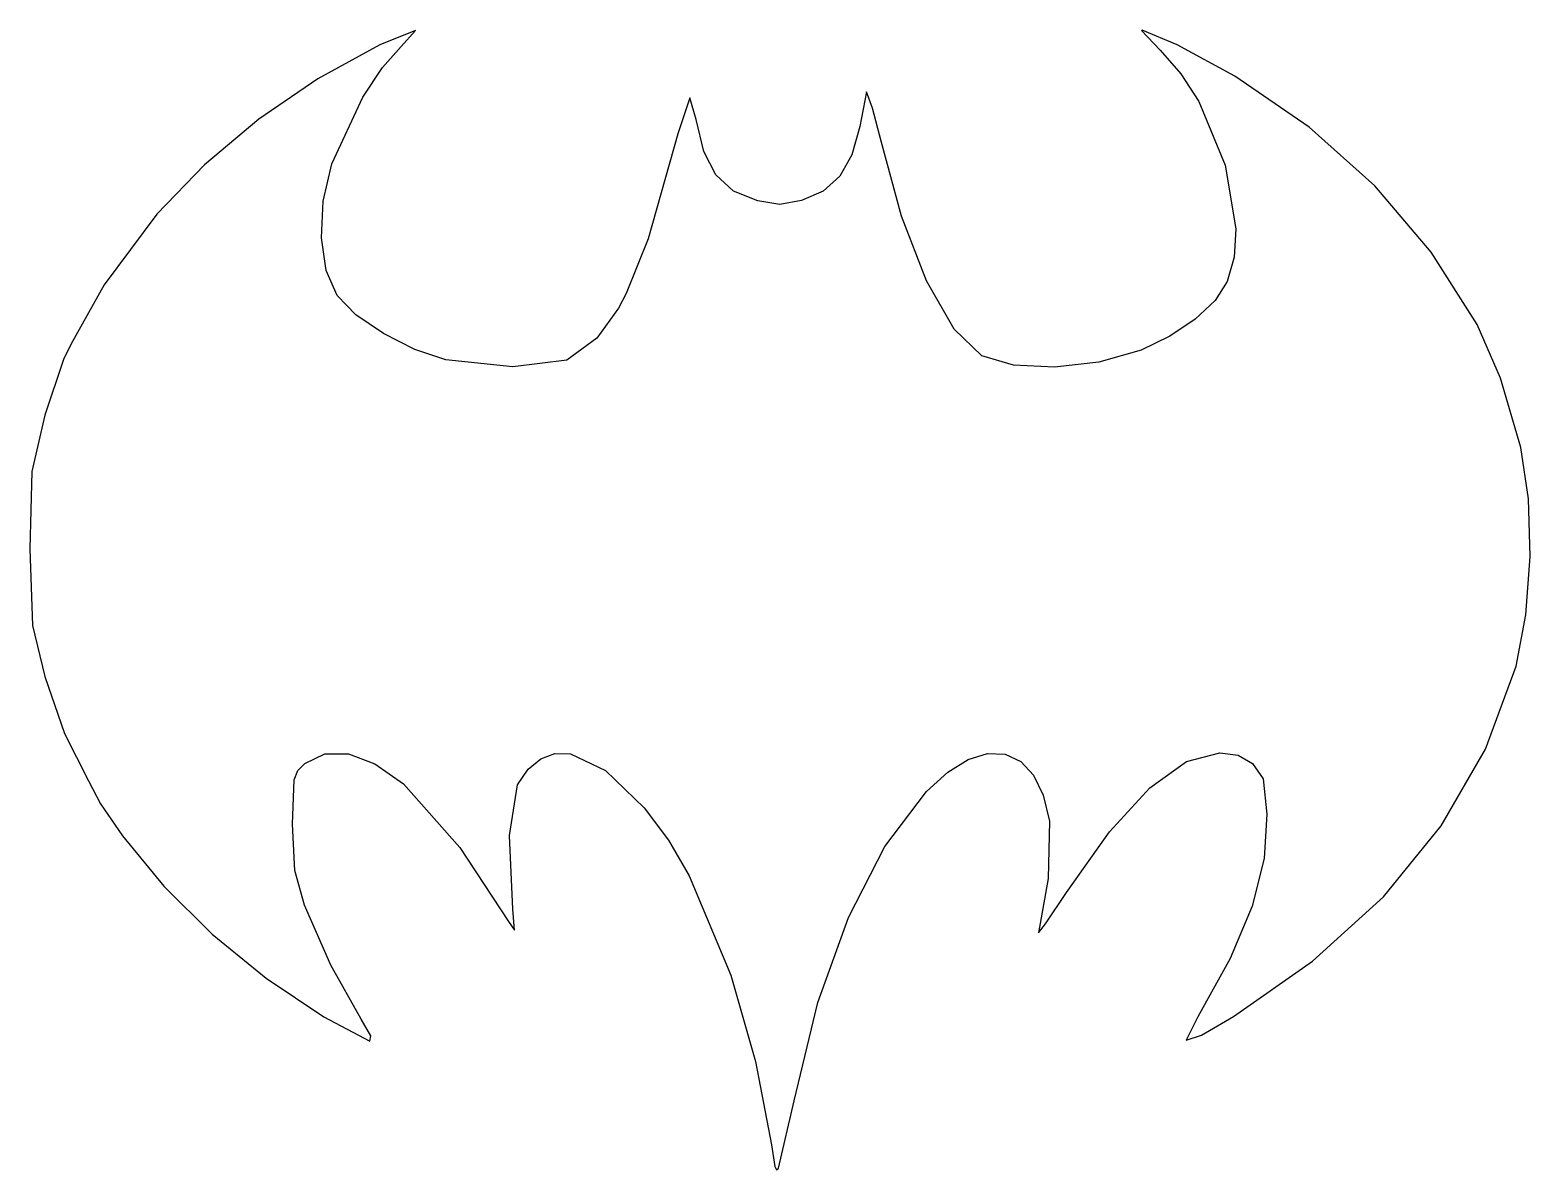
# Model space of a CAD drawing. Extents: x 1.6 to 51.6, y 0.9 to 38.9.
import ezdxf

# ---------------------------------------------------------------- set-up
doc = ezdxf.new("R2010")
doc.units = 0

msp = doc.modelspace()

# ---------------------------------------------------------------- linework, layer by layer
at = {"layer": 'shape', "color": 0}
for p, q in [((14.448, 38.859), (13.257, 38.379)), ((13.975, 38.324), (14.448, 38.859)), ((38.649, 38.873), (38.628, 38.859)), ((38.628, 38.859), (39.241, 38.201)), ((39.815, 38.379), (38.649, 38.873)), ((38.649, 38.873), (38.649, 38.873)), ((13.257, 38.379), (11.196, 37.25)), ((13.353, 37.623), (13.975, 38.324)), ((39.241, 38.201), (39.93, 37.418)), ((41.727, 37.337), (39.815, 38.379)), ((12.701, 36.633), (13.353, 37.623)), ((11.196, 37.25), (9.23, 35.906)), ((39.93, 37.418), (40.529, 36.488)), ((44.205, 35.642), (41.727, 37.337)), ((11.663, 34.417), (12.701, 36.633)), ((23.588, 36.61), (23.185, 35.418)), ((23.798, 35.898), (23.588, 36.61)), ((29.471, 36.816), (29.243, 35.665)), ((29.663, 36.268), (29.471, 36.816)), ((40.529, 36.488), (41.406, 34.379)), ((29.961, 35.171), (29.663, 36.268)), ((9.23, 35.906), (7.421, 34.39)), ((24.049, 34.83), (23.798, 35.898)), ((29.243, 35.665), (28.981, 34.718)), ((46.393, 33.682), (44.205, 35.642)), ((23.185, 35.418), (22.202, 31.921)), ((30.629, 32.671), (29.961, 35.171)), ((24.454, 34.047), (24.049, 34.83)), ((28.981, 34.718), (28.58, 34.004)), ((7.421, 34.39), (5.833, 32.745)), ((11.38, 33.175), (11.663, 34.417)), ((25.043, 33.511), (24.454, 34.047)), ((28.58, 34.004), (28.024, 33.504)), ((41.406, 34.379), (41.76, 32.255)), ((25.846, 33.184), (25.043, 33.511)), ((28.024, 33.504), (27.3, 33.197)), ((48.267, 31.482), (46.393, 33.682)), ((11.318, 31.951), (11.38, 33.175)), ((26.579, 33.062), (25.846, 33.184)), ((27.3, 33.197), (26.579, 33.062)), ((5.833, 32.745), (4.078, 30.39)), ((31.469, 30.52), (30.629, 32.671)), ((41.76, 32.255), (41.707, 31.307)), ((11.471, 30.864), (11.318, 31.951)), ((22.202, 31.921), (21.469, 30.099)), ((49.799, 29.071), (48.267, 31.482)), ((41.707, 31.307), (41.482, 30.496)), ((11.839, 30.03), (11.471, 30.864)), ((32.391, 28.91), (31.469, 30.52)), ((41.482, 30.496), (41.073, 29.867)), ((4.078, 30.39), (2.979, 28.427)), ((12.466, 29.395), (11.839, 30.03)), ((21.469, 30.099), (21.206, 29.619)), ((21.206, 29.619), (20.486, 28.62)), ((41.073, 29.867), (40.414, 29.246)), ((13.382, 28.766), (12.466, 29.395)), ((40.414, 29.246), (39.571, 28.681)), ((50.578, 27.284), (49.799, 29.071)), ((14.431, 28.234), (13.382, 28.766)), ((20.486, 28.62), (19.49, 27.879)), ((33.305, 28.029), (32.391, 28.91)), ((39.571, 28.681), (38.611, 28.221)), ((2.979, 28.427), (2.734, 27.906)), ((15.463, 27.892), (14.431, 28.234)), ((34.361, 27.72), (33.305, 28.029)), ((38.611, 28.221), (37.201, 27.821)), ((2.734, 27.906), (2.103, 26.055)), ((17.693, 27.664), (15.463, 27.892)), ((19.49, 27.879), (17.693, 27.664)), ((35.722, 27.652), (34.361, 27.72)), ((37.201, 27.821), (35.722, 27.652)), ((51.252, 24.972), (50.578, 27.284)), ((2.103, 26.055), (1.674, 24.182)), ((51.506, 23.272), (51.252, 24.972)), ((1.674, 24.182), (1.613, 21.6)), ((51.561, 21.343), (51.506, 23.272)), ((1.613, 21.6), (1.694, 19.054)), ((51.422, 19.409), (51.561, 21.343)), ((1.694, 19.054), (2.103, 17.35)), ((51.095, 17.693), (51.422, 19.409)), ((50.078, 14.939), (51.095, 17.693)), ((2.103, 17.35), (2.764, 15.452)), ((2.764, 15.452), (3.557, 13.882)), ((10.77, 14.458), (11.432, 14.783)), ((11.432, 14.783), (12.217, 14.775)), ((12.217, 14.775), (13.097, 14.441)), ((18.204, 14.271), (18.622, 14.618)), ((18.622, 14.618), (19.093, 14.785)), ((19.093, 14.785), (19.613, 14.775)), ((19.613, 14.775), (20.775, 14.225)), ((32.175, 14.172), (32.858, 14.592)), ((32.858, 14.592), (33.5, 14.788)), ((33.5, 14.788), (34.087, 14.765)), ((34.087, 14.765), (34.601, 14.525)), ((34.601, 14.525), (35.029, 14.071)), ((38.897, 13.642), (40.125, 14.52)), ((40.125, 14.52), (41.237, 14.814)), ((41.237, 14.814), (41.839, 14.734)), ((41.839, 14.734), (42.322, 14.458)), ((48.606, 12.379), (50.078, 14.939)), ((10.409, 13.918), (10.535, 14.226)), ((10.535, 14.226), (10.77, 14.458)), ((13.097, 14.441), (14.045, 13.786)), ((17.844, 13.745), (18.204, 14.271)), ((20.775, 14.225), (22.064, 12.978)), ((31.467, 13.526), (32.175, 14.172)), ((35.029, 14.071), (35.355, 13.408)), ((42.322, 14.458), (42.677, 13.944)), ((3.557, 13.882), (3.959, 13.115)), ((10.35, 12.443), (10.409, 13.918)), ((14.045, 13.786), (15.927, 11.665)), ((17.582, 12.066), (17.844, 13.745)), ((30.078, 11.694), (31.467, 13.526)), ((37.561, 12.188), (38.897, 13.642)), ((42.677, 13.944), (42.795, 12.772)), ((3.959, 13.115), (4.695, 12.045)), ((35.355, 13.408), (35.564, 12.539)), ((22.064, 12.978), (22.873, 11.9)), ((35.564, 12.539), (35.511, 10.63)), ((42.795, 12.772), (42.708, 11.3)), ((4.695, 12.045), (6.068, 10.372)), ((10.434, 10.897), (10.35, 12.443)), ((17.687, 9.605), (17.582, 12.066)), ((36.124, 10.167), (37.561, 12.188)), ((46.685, 10.022), (48.606, 12.379)), ((15.927, 11.665), (17.547, 9.194)), ((22.873, 11.9), (23.568, 10.719)), ((28.867, 9.335), (30.078, 11.694)), ((42.708, 11.3), (42.305, 9.713)), ((10.753, 9.742), (10.434, 10.897)), ((23.568, 10.719), (24.953, 7.412)), ((35.511, 10.63), (35.196, 8.824)), ((6.068, 10.372), (7.68, 8.779)), ((35.431, 9.115), (36.124, 10.167)), ((44.319, 7.878), (46.685, 10.022)), ((11.633, 7.741), (10.753, 9.742)), ((17.742, 8.906), (17.687, 9.605)), ((42.305, 9.713), (41.574, 7.97)), ((17.547, 9.194), (17.742, 8.906)), ((27.852, 6.497), (28.867, 9.335)), ((35.196, 8.824), (35.431, 9.115)), ((7.68, 8.779), (9.476, 7.314)), ((12.644, 5.945), (11.633, 7.741)), ((41.574, 7.97), (40.501, 6.027)), ((41.686, 6.037), (44.319, 7.878)), ((9.476, 7.314), (11.401, 6.027)), ((24.953, 7.412), (25.772, 4.541)), ((27.054, 3.231), (27.852, 6.497)), ((11.401, 6.027), (12.929, 5.215)), ((40.501, 6.027), (40.116, 5.246)), ((40.623, 5.418), (41.686, 6.037)), ((12.967, 5.391), (12.644, 5.945)), ((12.929, 5.215), (12.967, 5.391)), ((40.116, 5.246), (40.623, 5.418)), ((25.772, 4.541), (26.301, 1.764)), ((26.54, 0.986), (27.054, 3.231)), ((26.301, 1.764), (26.411, 1.045)), ((26.411, 1.045), (26.47, 0.927)), ((26.47, 0.927), (26.54, 0.986))]:
    msp.add_line(p, q, dxfattribs=at)

doc.saveas('drawing.dxf')
